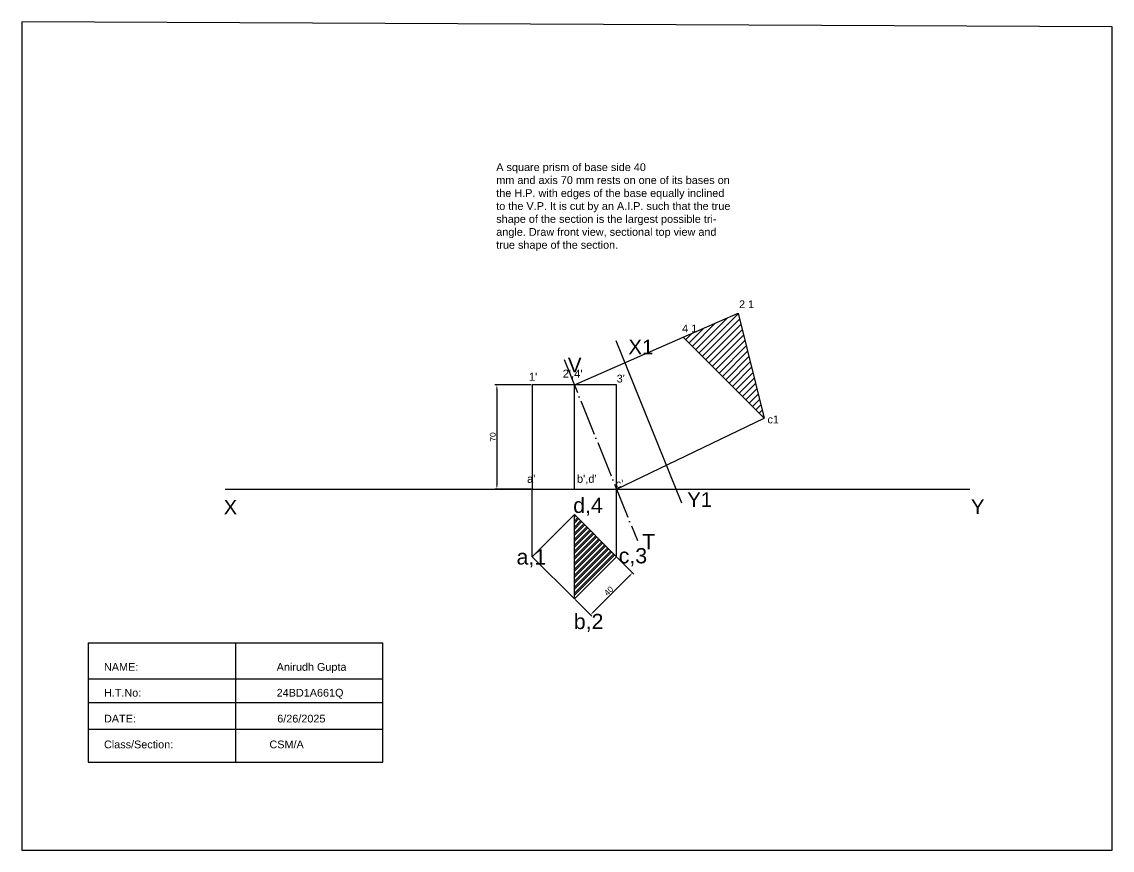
# Model space of a CAD drawing. Header units: millimetres. Extents: x 2302 to 7463, y 1376 to 2015.
# Drawn here: x 3833 to 4564, y 1376 to 1932 of the extents above; entities that cross this region are included whole.
import ezdxf

# ---------------------------------------------------------------- set-up
doc = ezdxf.new("R2010")
doc.units = ezdxf.units.MM
doc.header["$PDMODE"] = 35
doc.header["$PDSIZE"] = 2
doc.linetypes.add('ACAD_ISO04W100', pattern=[30, 24, -3, 0, -3])
doc.styles.get("Standard").update_dxf_attribs({"font": 'arial.ttf'})
doc.dimstyles.new('ISO-25', dxfattribs={"dimtxt": 4, "dimasz": 3, "dimexe": 1.25, "dimexo": 0.625, "dimtad": 1, "dimdec": 0, "dimtxsty": 'Standard', "dimcen": 2.5, "dimclrd": 6, "dimclre": 4, "dimadec": 0, "dimazin": 0, "dimtfac": 1, "dimtdec": 0, "dimtmove": 0, "dimatfit": 3, "dimfxl": 1, "dimarcsym": 1})

# ---------------------------------------------------------------- blocks, each defined once
blk = doc.blocks.new('*D89')
at = {"color": 4, "lineweight": -2, "transparency": 16777216}
for p, q in [((4232.13, 1572.51), (4243.35, 1561.29)), ((4203.85, 1544.23), (4215.07, 1533))]:
    blk.add_line(p, q, dxfattribs=at)
at = {"color": 6, "lineweight": -2, "transparency": 16777216}
blk.add_line((4216.31, 1536.01), (4240.35, 1560.05), dxfattribs=at)
at = {"color": 6, "transparency": 16777216}
for points in [[(4239.99, 1560.4), (4240.7, 1559.7), (4242.47, 1562.17)], [(4215.95, 1536.36), (4216.66, 1535.66), (4214.18, 1533.89)]]:
    blk.add_solid(points, dxfattribs=at)
at = {"layer": 'Defpoints', "color": 0, "transparency": 16777216}
for p in [(4231.69, 1572.95), (4242.47, 1562.17), (4203.41, 1544.67)]:
    blk.add_point(p, dxfattribs=at)
at = {"color": 0, "transparency": 16777216, "insert": (4226.44, 1549.92), "char_height": 4, "attachment_point": 5, "rotation": 45}
blk.add_mtext('40', dxfattribs=at)
blk = doc.blocks.new('*D90')
at = {"color": 4, "lineweight": -2, "transparency": 16777216}
for p, q in [((4174.5, 1688.29), (4150.13, 1688.29)), ((4174.5, 1618.3), (4150.13, 1618.3))]:
    blk.add_line(p, q, dxfattribs=at)
at = {"color": 6, "lineweight": -2, "transparency": 16777216}
blk.add_line((4151.38, 1685.29), (4151.38, 1621.3), dxfattribs=at)
at = {"color": 6, "transparency": 16777216}
for points in [[(4150.88, 1685.29), (4151.88, 1685.29), (4151.38, 1688.29)], [(4150.88, 1621.3), (4151.88, 1621.3), (4151.38, 1618.3)]]:
    blk.add_solid(points, dxfattribs=at)
at = {"layer": 'Defpoints', "color": 0, "transparency": 16777216}
for p in [(4175.12, 1688.29), (4151.38, 1618.3), (4175.12, 1618.3)]:
    blk.add_point(p, dxfattribs=at)
at = {"color": 0, "transparency": 16777216, "insert": (4148.72, 1653.29), "char_height": 4, "attachment_point": 5, "rotation": 90}
blk.add_mtext('70', dxfattribs=at)

msp = doc.modelspace()

# ---------------------------------------------------------------- hatches: boundary and pattern name
at = {"transparency": 33554687}
h = msp.add_hatch(dxfattribs=at)
h.set_pattern_fill('ANSI31', color=256)
h.paths.add_polyline_path([(4313.22, 1736.39), (4276.28, 1720.21), (4330.76, 1665.91)])
h = msp.add_hatch()
h.set_pattern_fill('ANSI32', color=256, scale=0.3)
h.paths.add_polyline_path([(4231.69, 1572.95), (4203.41, 1601.24), (4203.41, 1544.67)])

# ---------------------------------------------------------------- linework, layer by layer
for p, q in [((3832.7, 1931.9), (3832.7, 1375.99)), ((4564.19, 1928.55), (3832.7, 1931.9)), ((4564.19, 1375.99), (4564.19, 1928.55)), ((4276.28, 1720.21), (4313.22, 1736.39)), ((4313.22, 1736.39), (4330.76, 1665.91)), ((4203.38, 1688.3), (4276.28, 1720.21)), ((4330.76, 1665.91), (4276.28, 1720.21)), ((4231.3, 1717.97), (4275.34, 1609.08)), ((4203.38, 1688.3), (4175.12, 1688.29)), ((4175.12, 1688.29), (4175.12, 1618.3)), ((4231.69, 1688.36), (4203.38, 1688.3)), ((4203.41, 1618.3), (4203.38, 1688.3)), ((4231.69, 1618.3), (4231.69, 1688.36)), ((4231.69, 1618.3), (4330.76, 1665.91)), ((3969.07, 1618.3), (4468.68, 1618.3)), ((4175.12, 1572.95), (4175.12, 1618.3)), ((4231.69, 1572.95), (4231.69, 1618.3)), ((4203.41, 1601.24), (4175.12, 1572.95)), ((4231.69, 1572.95), (4203.41, 1601.24)), ((4203.41, 1544.67), (4203.41, 1601.24)), ((4175.12, 1572.95), (4203.41, 1544.67)), ((4203.41, 1544.67), (4231.69, 1572.95)), ((3877.3, 1515.24), (3877.3, 1435.05)), ((3877.3, 1515.24), (4074.96, 1515.24)), ((3976.13, 1515.24), (3976.13, 1435.05)), ((4074.96, 1435.05), (4074.96, 1515.24)), ((3877.3, 1490.88), (4074.96, 1490.88)), ((3877.3, 1475.14), (4074.96, 1475.14)), ((3877.3, 1457.16), (4074.96, 1457.16)), ((3877.3, 1435.05), (4074.96, 1435.05)), ((3832.7, 1375.99), (4564.19, 1375.99))]:
    msp.add_line(p, q)
at = {"linetype": 'ACAD_ISO04W100'}
msp.add_line((4196.48, 1705.36), (4245.64, 1583.83), dxfattribs=at)

# ---------------------------------------------------------------- texts
for s, height, p in [('2 1', 5.213, (4313.85, 1739.74)), ('4 1', 5.213, (4275.68, 1723.55)), ('X1', 9.777, (4239.66, 1708.83)), ('V', 9.78, (4199.05, 1696.62)), ("2',4'", 5.368, (4195.57, 1693.08)), ("1'", 5.368, (4172.86, 1691.01)), ("3'", 5.213, (4231.76, 1689.85)), ('c1', 5.213, (4332.93, 1662.43)), ("a'", 5.368, (4171.62, 1622.53)), ("b',d'", 5.368, (4205.07, 1622.53)), ("c'", 5.368, (4231.08, 1619.23)), ('X', 9.78, (3968.08, 1601.27)), ('d,4', 10.234, (4202.59, 1602.32)), ('Y1', 9.777, (4279.1, 1606.39)), ('Y', 9.78, (4469.42, 1601.66)), ('T', 10.23, (4248.84, 1577.98)), ('a,1', 10.234, (4164.6, 1567.67)), ('c,3', 10.234, (4233.14, 1568.49)), ('b,2', 10.234, (4203, 1524.35))]:
    msp.add_text(s, height=height).set_placement(p)
at = {"insert": (4150.99, 1836.95), "char_height": 5.2133, "width": 164.472, "attachment_point": 1}
msp.add_mtext('A square prism of base side 40\\Pmm and axis 70 mm rests on one of its bases on\\Pthe H.P. with edges of the base equally inclined\\Pto the V.P. It is cut by an A.I.P. such that the true\\Pshape of the section is the largest possible tri-\\Pangle. Draw front view, sectional top view and\\Ptrue shape of the section.', dxfattribs=at)
at = {"insert": (3887.83, 1501.58), "char_height": 5.2, "attachment_point": 1}
msp.add_mtext_dynamic_manual_height_columns('NAME:                                              Anirudh Gupta\\P\\PH.T.No:                                             24BD1A661Q\\P\\PDATE:                                               6/26/2025\\P\\PClass/Section:                                CSM/A', width=175.8995, gutter_width=12.5, heights=[0], dxfattribs=at)

# ---------------------------------------------------------------- dimensions: what is measured, and where the dimension line sits
dim = msp.add_linear_dim(base=(4151.38, 1618.3), p1=(4175.12, 1688.29), p2=(4175.12, 1618.3), angle=90, dimstyle='ISO-25')
dim.commit()
dim.dimension.update_dxf_attribs({"geometry": '*D90', "text_midpoint": (4148.72, 1653.29)})
dim = msp.add_aligned_dim(p1=(4203.41, 1544.67), p2=(4231.69, 1572.95), distance=-15.24, dimstyle='ISO-25')
dim.commit()
dim.dimension.update_dxf_attribs({"geometry": '*D89', "text_midpoint": (4226.44, 1549.92)})

doc.saveas('drawing.dxf')
